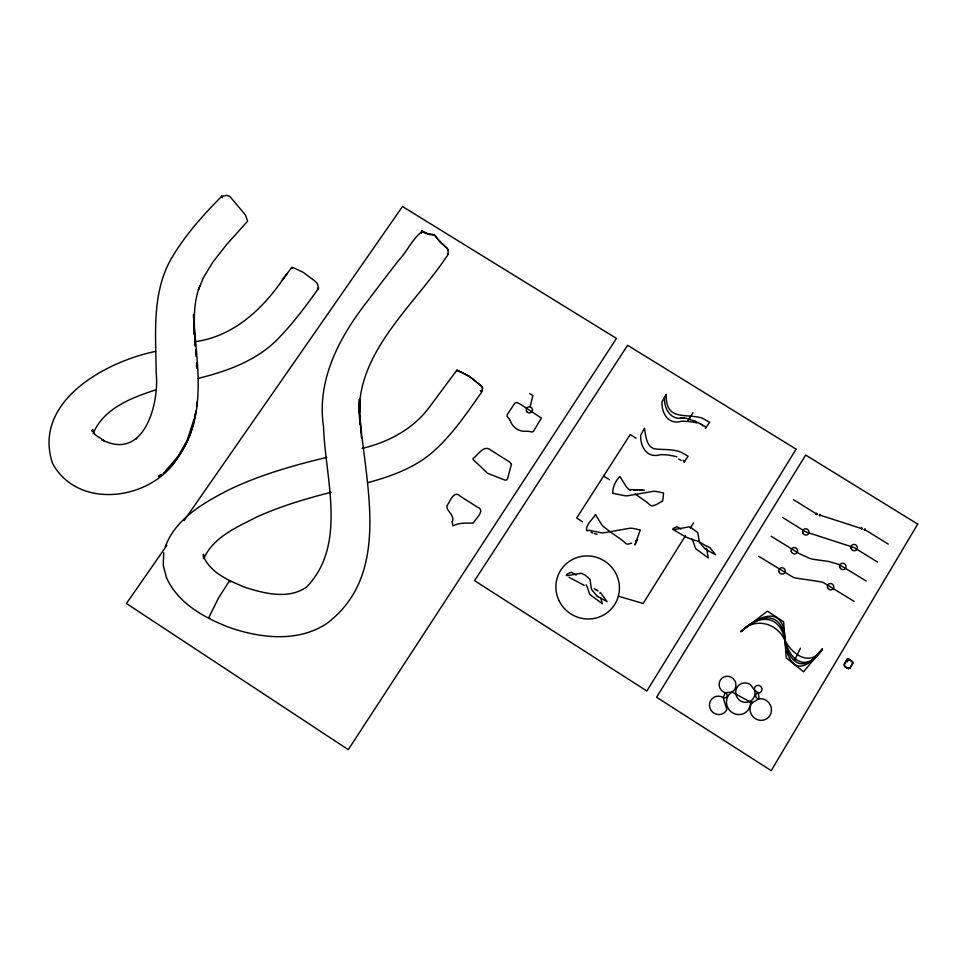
<?xml version="1.0" encoding="UTF-8"?>
<svg xmlns="http://www.w3.org/2000/svg" width="966" height="966" viewBox="0 0 966 966"><rect width="100%" height="100%" fill="white"/><g stroke="black" fill="none" stroke-linecap="round" stroke-linejoin="round"><path stroke-width="1.45" d="M447.934 253.78C446.835 257.68 449.637 249.385 446.884 248.141A3.864 1.123 38.8 0 0 446.521 247.827L440.387 242.502A9.08 2.681 38.8 0 1 439.784 241.838L434.398 234.967L429.713 234.521A11.471 3.369 39.2 0 1 429.17 234.424L423.205 231.502A6.194 1.799 39 0 0 422.806 231.285C413.617 236.682 407.278 251.389 399.067 259.878C388.682 273.221 378.31 286.588 368.251 300.185C339.887 336.083 316.329 379.578 323.538 427.02C325.24 478.822 347.434 544.522 306.717 586.942C288.906 599.584 265.252 593.679 246.089 587.702C229.993 581.206 211.083 573.49 203.524 556.658L203.838 557.479L203.44 554.206L203.524 558.505M447.995 250.544L447.391 248.66L437.489 238.795M361.477 437.888L359.473 412.446L359.618 399.67M360.173 424.629C351.201 355.742 413.581 307.031 447.801 254.843M359.473 412.446L359.581 399.236L359.521 411.975C364.291 481.527 393.186 573.212 326.906 623.42C298.579 642.354 261.532 638.369 230.802 627.948C205.251 618.421 178.034 603.617 166.442 577.583M456.616 371.487L456.942 370.183L459.309 371.282A18.294 4.456 35.7 0 0 461.193 372.224L461.482 372.369M292.215 268.186L292.118 267.98A25.285 5.784 37.1 0 1 291.974 267.667L293.338 267.703A27.446 6.303 37.5 0 0 294.606 268.282L302.624 272.038A11.411 2.596 37.2 0 1 303.59 272.629L312.996 279.621A27.241 6.351 37.1 0 0 314.88 281.082L317.222 283.255L318.551 288.073A26.203 5.905 37.2 0 1 318.611 288.351C306.79 304.821 294.509 321.473 280.418 336.265C259.021 359.811 228.326 370.968 198.211 378.382M456.64 370.847L457.087 370.195L459.164 371.21A18.378 4.468 35.7 0 0 461.193 372.224L462.05 372.622M196.569 406.614L196.992 402.17M368.179 482.565C391.351 476.214 414.764 467.822 433.094 451.738C452.668 434.41 467.23 412.494 482.275 391.339L482.372 386.871L470.418 377.114A8.199 1.98 35.4 0 0 469.609 376.571L461.627 372.429M482.71 388.296L481.116 385.796M163.737 552.661L163.242 565.243L166.55 577.909M482.445 390.783L481.648 391.315L482.288 391.327M599.946 593.196L599.983 592.931A14.707 2.101 67.3 0 1 600.345 592.484L607.131 601.746L598.57 596.988M195.989 410.973L194.661 418.266M92.301 431.452L92.627 429.387L92.41 431.259L92.301 429.882L95.006 434.579L104.243 440.822L101.72 439.615C143.982 461.941 159.547 403.486 156.166 372.816C155.84 333.185 151.203 290.368 173.421 255.133C186.619 233.325 204.394 213.788 221.999 196.026A9.056 1.775 43.9 0 0 222.421 196.183L226.732 195.361L229.244 196.146A3.743 0.749 43.8 0 1 230.113 196.75L243.432 212.58A7.571 1.509 43.7 0 0 243.963 213.148L245.618 215.394A31.89 6.255 43.8 0 1 245.75 215.72L247.61 221.202L226.612 244.567L212.786 262.245L203.464 277.592L198.392 289.848L199.841 285.767M194.118 418.942L187.211 440.085M194.673 416.406L195.229 413.871M194.371 419.715C189.771 440.218 179.434 459.901 163.097 473.412M530.08 406.855L532.87 395.625L529.718 393.657M198.549 289.402C192.729 307.55 194.226 326.882 195.349 345.587M93.147 433.637C103.29 408.666 131.34 397.775 155.188 390.071M437.055 238.155C434.446 231.852 426.429 236.03 422.347 231.067A2.149 0.628 39.1 0 0 421.647 230.983L421.502 233.253M165.271 546.744C175.522 518.802 203.488 502.863 228.592 489.991C259.769 474.886 293.266 465.443 326.834 457.365M852.64 663.775L850.213 667.892A2.318 2.198 47.4 0 1 849.476 668.412A2.644 2.512 47.4 0 1 848.788 668.605L848.546 668.617M204.285 557.418C214.247 536.661 237.431 526.905 256.847 516.955C280.659 506.136 305.836 498.782 331.096 492.249M705.82 427.6L705.349 428.506L709.587 422.275L702.982 418.52A21.723 20.805 26.1 0 0 700.543 417.578C683.203 413.653 665.526 420.307 666.214 394.321L661.988 401.832C661.432 413.388 668.557 425.221 681.501 421.261A64.118 61.739 28.8 0 1 689.096 421.538L694.783 422.456M795.103 659.235L800.44 648.186M186.619 441.281L178.046 456.387L165.814 470.551M421.599 231.019L421.466 232.021M689.084 418.99L693.008 412.711M685.474 535.744L643.151 603.448L618.325 596.227M690.267 528.076L693.455 522.968M689.108 418.954L687.466 421.405M689.277 418.689L691.113 415.875M166.852 545.379L126.437 603.509L348.267 749.652L616.489 338.426L402.496 206.519L184.059 520.65M456.689 370.449L428.856 407.869C412.615 429.411 387.994 442.356 362.117 448.393M291.853 267.268L286.576 274.344M281.456 281.106L284.137 277.58C263.295 308.383 234.496 335.806 196.255 341.529M684.556 461.144L684.037 462.267L688.13 456.23L681.513 452.438A21.82 21.01 27.2 0 0 679.062 451.496C671.901 449.287 664.33 449.661 656.94 449.13C646.363 448.779 645.807 436.04 644.527 428.192L640.687 435.111C640.096 446.727 647.196 458.717 660.249 454.708A64.42 62.331 30.6 0 1 667.868 454.986L674.968 456.278M822.247 649.152L803.591 671.781L786.167 657.786L783.631 621.79L767.378 611.152L740.934 631.595C754.76 616.839 776.893 622.877 784.851 640.217C792.289 654.694 810.257 667.458 822.247 649.152C815.473 656.035 806.151 670.513 794.909 664.801C787.58 658.715 785.587 648.657 784.887 639.625C784.271 604.776 759.976 614.581 740.934 631.595C758.419 614.448 779.393 613.784 785.02 640.06C790.369 662.024 807.226 672.445 822.247 649.152C805.27 673.664 788.787 665.188 784.923 639.733C781.168 609.522 759.844 614.678 740.934 631.595M160.96 474.644L158.907 476.347L161.129 474.572M136.677 438.467L135.482 439.409M158.472 476.624L160.356 475.151M159.499 476.214L161.298 474.813M635.87 540.658L637.608 539.426L634.855 545.017L640.289 529.936L632.706 528.354A22.206 21.614 32 0 0 630.061 528.209L603.859 532.809A21.989 21.397 25.4 0 1 601.106 532.761L588.886 530.262A21.361 3.936 -43.8 0 1 586.604 530.503C585.722 524.55 592.738 519.466 595.43 514.492L601.794 524.792A21.518 20.914 26.9 0 0 603.617 526.784L610.669 532.133M631.704 543.146L628.021 544.16A3.792 3.695 30.7 0 1 626.173 543.677L624.181 542.047A32.554 31.818 31.7 0 0 622.551 540.562L611.357 532.592M707.209 546.297L709.901 547.601L715.613 554.762L707.535 550.403M210.117 618.288L208.753 618.337L209.103 617.008L218.401 598.232L229.534 580.687L230.149 582.184M155.611 351.407C105.354 361.598 32.035 401.916 52.587 463.511C78.777 511.292 153.654 499.953 178.553 456.242C206.531 417.01 197.511 367.056 193.84 322.378L193.876 323.042L193.586 314.445L193.864 323.743L193.611 315.121M848.522 668.291L848.728 668.279A2.306 2.186 47.4 0 0 849.331 668.122A2.004 1.908 47.4 0 0 849.971 667.663L852.338 663.666A2.017 1.92 47.2 0 0 852.435 662.869A2.27 2.161 47.2 0 0 852.217 662.048A2.041 1.944 47.2 0 0 851.722 661.396L848.389 658.897L851.94 661.167A2.355 2.234 47.2 0 1 852.507 661.915A2.608 2.475 47.2 0 1 852.761 662.869M641.038 489.871L642.728 490.028L639.311 489.81L644.37 490.257M641.026 489.871L630.412 489.605M680.378 417.735L684.085 418.024M680.994 529.066L676.997 526.712C676.272 527.195 671.249 528.692 673.459 529.477A10.288 1.051 -13 0 0 675.005 529.416L689.108 526.868L691.765 528.148L697.681 532.52L699.336 541.383A12.16 10.662 -3.3 0 0 699.976 543.037L705.095 548.748M612.77 493.276L624.845 495.739A21.723 21.023 24.2 0 0 627.562 495.787L653.427 491.283A21.94 21.252 29.5 0 1 656.047 491.416L663.533 492.974L663.111 497.756A20.66 1.703 89.6 0 1 661.939 501.451M597.109 534.343L594.211 533.51M318.321 288.725L317.319 288.218M695.496 422.625L696.812 423.011M819.772 515.059L861.805 528.656M590.938 532.242L592.665 532.93M584.213 585.348L569.059 577.318M695.653 421.333L686.343 418.35A28.63 23.232 24.7 0 0 683.626 418C670.67 420.608 664.016 409.053 664.427 397.497M698.394 541.407L701.787 543.266M462.98 373.045L469.609 376.571L476.166 381.739M700.35 423.676L706.267 427.238M847.544 668.061L845.359 666.697A2.065 1.956 47.3 0 1 844.707 665.888L844.489 665.055A2.161 2.065 47.3 0 1 844.658 664.065L847.641 658.401L844.272 664.149A2.427 2.306 47.3 0 0 844.163 665.067A2.862 2.717 47.3 0 0 844.332 665.803L844.417 666.021A2.318 2.198 47.3 0 0 844.984 666.782L847.411 668.351M594.211 588.68L596.928 590.286M480.609 390.759L481.66 391.327L480.404 390.638M702.185 425.511L702.837 425.885M678.712 459.007L681.139 460.48M596.034 589.743L598.099 590.987M576.086 575.084L571.244 572.186L566.704 574.396L566.414 575.519A10.276 1.208 -13.4 0 0 567.742 575.543L581.327 573.261L585.468 575.301L590.057 579.431L591.204 588.065A12.123 10.88 -13.9 0 0 591.76 589.755L596.674 595.624M702.85 543.918L704.733 545.09M864.92 529.658L888.261 544.112M793.521 499.7L816.668 514.057M683.034 460.202L683.771 460.661M877.539 562.091L854.149 547.577L805.801 531.904L782.617 517.486M866.236 581.025L838.886 564.422L828.695 561.451L813.855 559.411A33.218 31.576 37.1 0 1 809.81 558.408L799.148 553.554L771.122 536.215M636.135 438.238L630.23 434.555L576.666 518.042L582.607 521.797M854.089 601.395L823.926 582.884A22.109 21.083 42.6 0 0 821.462 581.918L795.392 577.97A21.856 20.841 38.9 0 1 792.808 577.064L758.769 556.356M603.605 476.057L609.522 479.776M705.446 545.536L706.991 546.502M673.133 529.44L683.119 535.514A55.243 53.082 30.5 0 0 693.793 540.03A34.076 32.808 31.8 0 0 695.568 540.537L697.126 540.948A10.228 9.877 35.3 0 1 697.863 541.189M635.073 493.928L646.906 502.272A32.385 31.48 29 0 1 648.536 503.745L650.516 505.351A3.779 3.659 28.4 0 0 652.364 505.834L656.011 504.832L661.939 501.269M480.633 385.434L480.078 384.999A17.738 4.335 35.3 0 1 477.953 383.285L477.095 382.548M630.122 490.438L628.033 488.627A21.409 20.684 25.4 0 1 626.21 486.647L619.858 476.455A77.944 42.782 13.1 0 0 612.673 493.252M510.241 420.572C512.68 427.914 519.539 432.188 527.207 431.198A18.088 17.581 12.3 0 1 529.839 431.597L532.266 432.007L533.582 431.114L541.395 418.073L520.831 404.512L517.052 402.436L514.854 403.112L507.235 414.631L507.029 416.237L508.647 418.338A17.4 16.881 7.9 0 1 510.241 420.572M222.361 197.776L221.588 196.122M600.623 597.652L602.337 603.738L590.105 594.718A7.354 7.197 35.3 0 1 589.429 593.583L587.256 586.99A25.647 25.225 33.8 0 0 586.145 584.804M195.192 346.335L194.685 339.114M195.639 352.119L195.965 356.478M195.651 349.897L195.965 354.232M196.581 365.196L196.762 368.106M196.569 362.89L196.835 367.201M196.545 364.677L196.726 367.575M193.635 315.834L194.383 334.791L193.949 326.122M193.683 316.582L193.876 325.24M706.593 548.302L708.271 557.865L696.015 548.966A7.33 7.076 35.1 0 1 695.327 547.831L693.081 541.322A25.563 24.766 34.3 0 0 691.62 538.63M852.737 662.773A2.355 2.234 47.2 0 1 852.616 663.702M848.667 668.593A2.318 2.198 47.4 0 1 847.556 668.339M848.643 668.267A2.004 1.908 47.4 0 1 847.677 668.049M675.62 456.471A21.506 20.721 27.4 0 1 676.852 456.906M707.571 550.366A17.786 8.887 29.7 0 1 705.132 548.724M598.485 597.073A17.617 9.926 28.5 0 1 596.565 595.684M695.58 421.502A51.935 49.773 27.3 0 1 700.253 423.845M794.354 659.174C796.298 661.577 795.67 656.602 794.366 659.114M359.594 399.381L359.509 412.168L359.594 399.381M452.197 521.894L452.969 525.915C459.731 522.244 466.711 523.318 473.328 523.053C475.381 518.682 486.091 510.446 477.385 507.114L460.311 496.27C453.803 489.484 450.059 501.68 447.065 505.592C445.712 511.243 455.445 514.866 452.197 521.894M752.128 702.379L751.971 702.886A11.012 10.578 51.8 0 0 756.97 719.513A11.012 10.578 51.8 0 0 771.436 710.988A11.012 10.578 51.8 0 0 758.986 698.744A2.946 2.826 50.6 0 1 755.666 696.063A2.946 2.826 50.6 0 1 758.382 692.972A3.876 3.731 50 0 0 761.957 688.794A3.876 3.731 50 0 0 757.38 685.401A3.876 3.731 50 0 0 754.579 690.135A9.889 9.515 50.5 0 1 745.547 702.403A9.889 9.515 50.5 0 1 735.995 689.845A9.889 9.515 50.5 0 1 750.28 684.483L754.579 690.135L758.382 692.972L758.986 698.744L751.971 702.886L732.047 692.042L725.237 692.791L723.196 697.549L726.83 709.66A9.334 9.008 52.2 0 1 714.417 713.403A9.334 9.008 52.2 0 1 710.602 700.652A9.334 9.008 52.2 0 1 723.196 697.549A2.681 2.584 51 0 0 726.939 696.426A2.681 2.584 51 0 0 725.237 692.791A8.609 8.308 49.9 0 1 720.225 680.245A8.609 8.308 49.9 0 1 733.363 678.796A8.609 8.308 49.9 0 1 732.047 692.042A12.28 11.834 51.5 0 0 727.374 706.714A12.28 11.834 51.5 0 0 741.091 714.417A12.28 11.834 51.5 0 0 750.473 702.379L751.27 701.533L752.128 702.379M511.473 464.151L510.845 466.53A30.598 29.825 15.5 0 0 510.108 469.053L507.512 478.895L506.582 480.017L504.88 480.102L487.685 473.316L473.207 459.683A1.618 1.582 5.8 0 1 473.123 458.452C478.037 455.022 484.207 444.167 490.764 450.108L509.806 462.134L511.473 464.151M861.092 528.547C862.807 531.046 862.553 526.168 861.092 528.547M864.196 529.549C865.934 531.988 865.621 527.315 864.208 529.453M820.496 515.12C819.337 517.655 818.588 512.729 820.484 515.168M815.956 513.948C817.743 516.387 817.296 511.569 815.956 513.9M917.7 524.103L771.206 770.639L656.602 697.247L805.668 455.046L917.7 524.103M847.073 661.118L847.375 661.674L847.073 661.118M847.52 660.37L847.822 660.925L847.52 660.37M847.955 659.633L848.257 660.189L847.955 659.633M796.117 449.166L646.846 690.992L474.584 580.675L627.598 345.285L796.117 449.166M286.697 274.187L284.016 277.737L286.697 274.187M637.331 489.907L633.998 489.955L637.331 489.907M527.17 412.047A3.176 3.067 11.1 0 0 532.423 410.574A3.176 3.067 11.1 0 0 528.426 406.891A3.176 3.067 11.1 0 0 527.17 412.047M559.06 600.695A31.975 31.347 34.1 0 0 613.953 605.634A31.975 31.347 34.1 0 0 589.936 556.042A31.975 31.347 34.1 0 0 559.06 600.695M851.143 548.531A3.272 3.103 39.1 0 0 856.625 549.714A3.272 3.103 39.1 0 0 854.681 544.474A3.272 3.103 39.1 0 0 851.143 548.531M802.794 532.858A3.26 3.103 37.1 0 0 808.264 534.041A3.26 3.103 37.1 0 0 806.356 528.813A3.26 3.103 37.1 0 0 802.794 532.858M839.792 567.404A3.284 3.115 40.3 0 0 845.286 568.6A3.284 3.115 40.3 0 0 843.342 563.323A3.284 3.115 40.3 0 0 839.792 567.404M791.335 551.658A3.272 3.115 38.3 0 0 796.817 552.854A3.272 3.115 38.3 0 0 794.909 547.601A3.272 3.115 38.3 0 0 791.335 551.658M779.019 571.872A3.284 3.139 39.6 0 0 784.513 573.08A3.284 3.139 39.6 0 0 782.605 567.791A3.284 3.139 39.6 0 0 779.019 571.872M827.524 587.473A3.296 3.139 41.6 0 0 832.946 589.055A3.296 3.139 41.6 0 0 831.388 583.657A3.296 3.139 41.6 0 0 827.524 587.473"/></g></svg>
